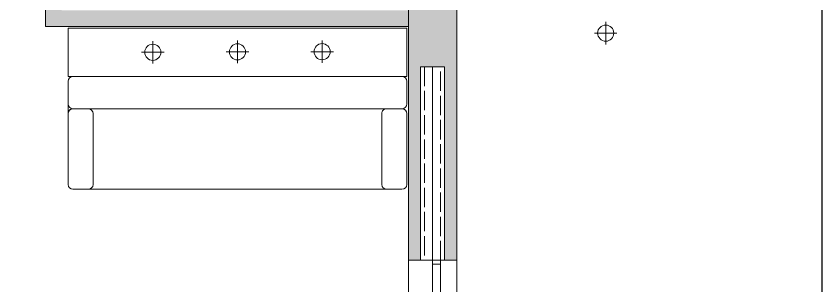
# Model space of a CAD drawing. Header units: millimetres. Extents: x 2261 to 4261, y 903 to 3498.
# Drawn here: x 3761.6 to 4261.3, y 2497.6 to 2665 of the extents above; entities that cross this region are included whole.
import ezdxf

# ---------------------------------------------------------------- set-up
doc = ezdxf.new("R2010")
doc.units = ezdxf.units.MM
doc.linetypes.add('ACAD_ISO02W100', pattern=[15, 12, -3])
for name, color, linetype, lineweight in [('A-FURN', 9, 'Continuous', 13), ('PROIEZIONI', 145, 'Continuous', 13), ('PROIEZIONI_finissime_fine lines', 251, 'Continuous', 5), ('vetro', 140, 'Continuous', 15), ('Wall', 7, 'Continuous', 20)]:
    doc.layers.add(name, color=color, linetype=linetype, lineweight=lineweight)

# ---------------------------------------------------------------- blocks, each defined once
blk = doc.blocks.new('luce')
at = {"layer": 'PROIEZIONI'}
for q in [(4127.26, 2661.44), (4120.26, 2654.44), (4127.26, 2647.44), (4134.26, 2654.44)]:
    blk.add_line((4127.26, 2654.44), q, dxfattribs=at)
blk.add_circle((4127.26, 2654.44), 5, dxfattribs=at)

msp = doc.modelspace()

# ---------------------------------------------------------------- hatches: boundary and pattern name
at = {"layer": 'Wall'}
h = msp.add_hatch(color=9, dxfattribs=at)
h.dxf.hatch_style = 1
h.paths.add_polyline_path([(4034.87, 2908.53), (3603.59, 2908.53), (3551.28, 2886.63), (3553.98, 2880.17), (3550.07, 2878.53), (4004.87, 2878.53), (4004.87, 2776.03), (4014.87, 2776.03), (4014.87, 2861.03), (4024.87, 2861.03), (4024.87, 2776.03), (4034.87, 2776.03)])
h.paths.add_polyline_path([(3789.87, 2878.53), (3779.87, 2878.53), (3779.87, 2813.7), (3789.87, 2813.7)], flags=16)
h.paths.add_polyline_path([(3789.87, 2728.7), (3779.87, 2728.7), (3779.87, 2658.53), (4004.87, 2658.53), (4004.87, 2668.53), (3789.87, 2668.53)])
h.paths.add_polyline_path([(4034.87, 2696.03), (4004.87, 2696.03), (4004.87, 2513.53), (4012.37, 2513.53), (4012.37, 2633.53), (4027.37, 2633.53), (4027.37, 2513.53), (4034.87, 2513.53)])

# ---------------------------------------------------------------- linework, layer by layer
msp.add_line((4261.31, 3225.2), (4261.33, 1218.83))
at = {"layer": 'A-FURN'}
for p, q in [((3793.87, 2658.53), (4003.87, 2658.53)), ((3793.87, 2627.53), (3793.87, 2657.53)), ((4003.87, 2657.53), (3793.87, 2657.53)), ((4003.87, 2628.53), (4003.87, 2657.53)), ((4003.87, 2627.53), (4003.87, 2657.53)), ((3793.87, 2627.53), (4003.87, 2627.53)), ((3793.87, 2627.53), (4003.87, 2627.53)), ((3793.87, 2624.53), (3793.87, 2610.53)), ((3796.87, 2627.53), (3805.87, 2627.53)), ((4003.87, 2624.53), (4003.87, 2610.53)), ((3793.87, 2610.53), (3793.87, 2604.53)), ((3793.87, 2604.53), (3793.87, 2560.53)), ((3793.87, 2604.5), (3793.87, 2560.53)), ((3796.87, 2607.53), (4000.87, 2607.53)), ((3806.31, 2607.53), (3796.87, 2607.53)), ((3806.69, 2607.53), (3797.25, 2607.53)), ((3809.31, 2560.53), (3809.31, 2604.53)), ((3988.42, 2604.5), (3988.42, 2560.53)), ((4000.87, 2607.53), (3991.42, 2607.53)), ((4003.87, 2560.53), (4003.87, 2604.53)), ((3796.87, 2557.53), (4000.87, 2557.53)), ((3806.31, 2557.53), (3796.87, 2557.53)), ((4000.87, 2557.53), (3991.42, 2557.53))]:
    msp.add_line(p, q, dxfattribs=at)
for centre, start, end in [((3796.87, 2624.53), 90, 180), ((4000.87, 2624.53), 0, 90), ((3796.87, 2610.53), 180, 270), ((4000.87, 2610.53), 270, 0), ((3796.87, 2604.53), 90, 180), ((3796.87, 2604.53), 90, 180.5777), ((3806.31, 2604.53), 0, 90), ((3991.42, 2604.53), 90, 180.5777), ((4000.87, 2604.53), 0, 90), ((3796.87, 2560.53), 180, 270), ((3796.87, 2560.53), 180, 270), ((3806.31, 2560.53), 270, 0), ((3991.42, 2560.53), 180, 270), ((4000.87, 2560.53), 270, 0)]:
    msp.add_arc(centre, 3, start, end, dxfattribs=at)
at = {"layer": 'PROIEZIONI_finissime_fine lines'}
msp.add_line((4027.37, 2513.53), (4012.37, 2513.53), dxfattribs=at)
at = {"layer": 'vetro', "linetype": 'ACAD_ISO02W100'}
for p, q in [((4019.87, 2633.53), (4014.87, 2633.53)), ((4014.87, 2633.53), (4014.87, 2513.53)), ((4024.87, 2633.53), (4019.87, 2633.53)), ((4019.87, 2633.53), (4019.87, 2513.53)), ((4019.87, 2513.53), (4019.87, 2633.53)), ((4024.87, 2513.53), (4024.87, 2633.53)), ((4014.87, 2513.53), (4019.87, 2513.53)), ((4019.87, 2513.53), (4024.87, 2513.53))]:
    msp.add_line(p, q, dxfattribs=at)
at = {"layer": 'vetro'}
for p, q in [((4019.87, 2513.53), (4019.87, 2403.53)), ((4024.87, 2513.53), (4019.87, 2513.53)), ((4024.87, 2511.03), (4019.87, 2511.03)), ((4024.87, 2513.53), (4024.87, 2403.53))]:
    msp.add_line(p, q, dxfattribs=at)
at = {"layer": 'Wall'}
for p, q in [((3779.87, 2658.53), (3779.87, 2728.7)), ((4004.87, 2513.53), (4004.87, 2696.03)), ((4034.87, 2513.53), (4034.87, 2696.03)), ((3779.87, 2658.53), (4004.87, 2658.53)), ((4027.37, 2633.53), (4012.37, 2633.53)), ((4012.37, 2633.53), (4012.37, 2513.53)), ((4027.37, 2513.53), (4027.37, 2633.53)), ((4004.87, 2513.53), (4012.37, 2513.53)), ((4004.87, 2513.53), (4004.87, 2296.03)), ((4027.37, 2513.53), (4034.87, 2513.53)), ((4034.87, 2296.03), (4034.87, 2513.53))]:
    msp.add_line(p, q, dxfattribs=at)

# ---------------------------------------------------------------- block references
at = {"layer": 'PROIEZIONI'}
for p in [(0, 0), (-280.89, -11.9), (-228.39, -11.65), (-175.89, -11.53)]:
    msp.add_blockref('luce', p, dxfattribs=at)

doc.saveas('drawing.dxf')
